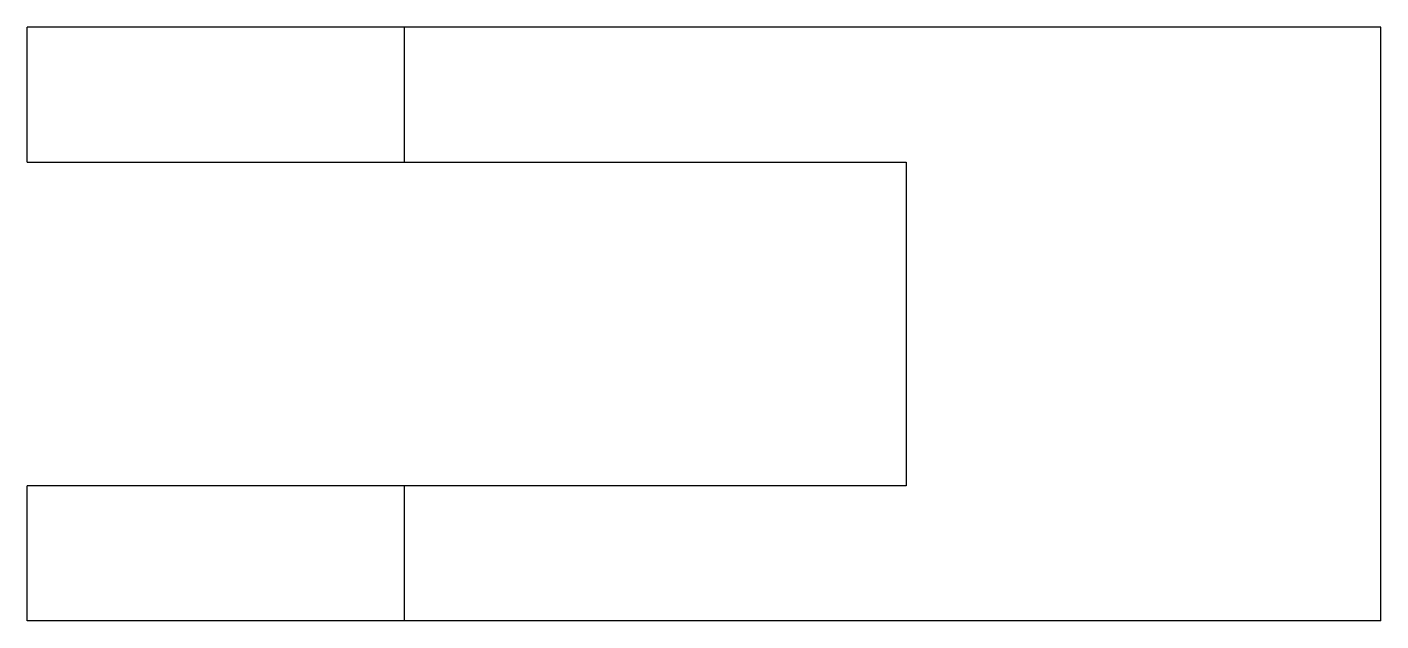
# Model space of a CAD drawing. Header units: metres. Extents: x -12.6 to 37.6, y -22 to 0.
import ezdxf

# ---------------------------------------------------------------- set-up
doc = ezdxf.new("R2010")
doc.units = ezdxf.units.M

msp = doc.modelspace()

# ---------------------------------------------------------------- linework, layer by layer
for points in [[(-12.6, -5), (-12.6, -4.9), (-12.6, -4.8), (-12.6, -4.7), (-12.6, -4.6), (-12.6, -4.5), (-12.6, -4.4), (-12.6, -4.3), (-12.6, -4.2), (-12.6, -4.1), (-12.6, -4), (-12.6, -3.9), (-12.6, -3.8), (-12.6, -3.7), (-12.6, -3.6), (-12.6, -3.5), (-12.6, -3.4), (-12.6, -3.3), (-12.6, -3.2), (-12.6, -3.1), (-12.6, -3), (-12.6, -2.9), (-12.6, -2.8), (-12.6, -2.7), (-12.6, -2.6), (-12.6, -2.5), (-12.6, -2.4), (-12.6, -2.3), (-12.6, -2.2), (-12.6, -2.1), (-12.6, -2), (-12.6, -1.9), (-12.6, -1.8), (-12.6, -1.7), (-12.6, -1.6), (-12.6, -1.5), (-12.6, -1.4), (-12.6, -1.3), (-12.6, -1.2), (-12.6, -1.1), (-12.6, -1), (-12.6, -0.9), (-12.6, -0.8), (-12.6, -0.7), (-12.6, -0.6), (-12.6, -0.5), (-12.6, -0.4), (-12.6, -0.3), (-12.6, -0.2), (-12.6, -0.1), (-12.6, 0)], [(1.4, 0), (1.351, 0), (1.302, 0), (1.253, 0), (1.162, 0), (1.017, 0), (0.872, 0), (0.727, 0), (0.507, 0), (0.273, 0), (0.04, 0), (-0.216, 0), (-0.526, 0), (-0.837, 0), (-1.147, 0), (-1.501, 0), (-1.873, 0), (-2.244, 0), (-2.622, 0), (-3.036, 0), (-3.451, 0), (-3.865, 0), (-4.292, 0), (-4.728, 0), (-5.164, 0), (-5.6, 0), (-6.036, 0), (-6.472, 0), (-6.908, 0), (-7.335, 0), (-7.749, 0), (-8.164, 0), (-8.578, 0), (-8.956, 0), (-9.327, 0), (-9.699, 0), (-10.053, 0), (-10.363, 0), (-10.674, 0), (-10.984, 0), (-11.24, 0), (-11.473, 0), (-11.707, 0), (-11.927, 0), (-12.072, 0), (-12.217, 0), (-12.362, 0), (-12.453, 0), (-12.502, 0), (-12.551, 0), (-12.6, 0)], [(1.4, -5), (1.4, -4.9), (1.4, -4.8), (1.4, -4.7), (1.4, -4.6), (1.4, -4.5), (1.4, -4.4), (1.4, -4.3), (1.4, -4.2), (1.4, -4.1), (1.4, -4), (1.4, -3.9), (1.4, -3.8), (1.4, -3.7), (1.4, -3.6), (1.4, -3.5), (1.4, -3.4), (1.4, -3.3), (1.4, -3.2), (1.4, -3.1), (1.4, -3), (1.4, -2.9), (1.4, -2.8), (1.4, -2.7), (1.4, -2.6), (1.4, -2.5), (1.4, -2.4), (1.4, -2.3), (1.4, -2.2), (1.4, -2.1), (1.4, -2), (1.4, -1.9), (1.4, -1.8), (1.4, -1.7), (1.4, -1.6), (1.4, -1.5), (1.4, -1.4), (1.4, -1.3), (1.4, -1.2), (1.4, -1.1), (1.4, -1), (1.4, -0.9), (1.4, -0.8), (1.4, -0.7), (1.4, -0.6), (1.4, -0.5), (1.4, -0.4), (1.4, -0.3), (1.4, -0.2), (1.4, -0.1), (1.4, 0)], [(37.6, 0), (36.876, 0), (36.152, 0), (35.428, 0), (34.704, 0), (33.98, 0), (33.256, 0), (32.532, 0), (31.808, 0), (31.084, 0), (30.36, 0), (29.636, 0), (28.912, 0), (28.188, 0), (27.464, 0), (26.74, 0), (26.016, 0), (25.292, 0), (24.568, 0), (23.844, 0), (23.12, 0), (22.396, 0), (21.672, 0), (20.948, 0), (20.224, 0), (19.5, 0), (18.776, 0), (18.052, 0), (17.328, 0), (16.604, 0), (15.88, 0), (15.156, 0), (14.432, 0), (13.708, 0), (12.984, 0), (12.26, 0), (11.536, 0), (10.812, 0), (10.088, 0), (9.364, 0), (8.64, 0), (7.916, 0), (7.192, 0), (6.468, 0), (5.744, 0), (5.02, 0), (4.296, 0), (3.572, 0), (2.848, 0), (2.124, 0), (1.4, 0)], [(37.6, -22), (37.6, -21.56), (37.6, -21.12), (37.6, -20.68), (37.6, -20.24), (37.6, -19.8), (37.6, -19.36), (37.6, -18.92), (37.6, -18.48), (37.6, -18.04), (37.6, -17.6), (37.6, -17.16), (37.6, -16.72), (37.6, -16.28), (37.6, -15.84), (37.6, -15.4), (37.6, -14.96), (37.6, -14.52), (37.6, -14.08), (37.6, -13.64), (37.6, -13.2), (37.6, -12.76), (37.6, -12.32), (37.6, -11.88), (37.6, -11.44), (37.6, -11), (37.6, -10.56), (37.6, -10.12), (37.6, -9.68), (37.6, -9.24), (37.6, -8.8), (37.6, -8.36), (37.6, -7.92), (37.6, -7.48), (37.6, -7.04), (37.6, -6.6), (37.6, -6.16), (37.6, -5.72), (37.6, -5.28), (37.6, -4.84), (37.6, -4.4), (37.6, -3.96), (37.6, -3.52), (37.6, -3.08), (37.6, -2.64), (37.6, -2.2), (37.6, -1.76), (37.6, -1.32), (37.6, -0.88), (37.6, -0.44), (37.6, 0)], [(-12.6, -5), (-12.551, -5), (-12.502, -5), (-12.453, -5), (-12.362, -5), (-12.217, -5), (-12.072, -5), (-11.927, -5), (-11.707, -5), (-11.473, -5), (-11.24, -5), (-10.984, -5), (-10.674, -5), (-10.363, -5), (-10.053, -5), (-9.699, -5), (-9.327, -5), (-8.956, -5), (-8.578, -5), (-8.164, -5), (-7.749, -5), (-7.335, -5), (-6.908, -5), (-6.472, -5), (-6.036, -5), (-5.6, -5), (-5.164, -5), (-4.728, -5), (-4.292, -5), (-3.865, -5), (-3.451, -5), (-3.036, -5), (-2.622, -5), (-2.244, -5), (-1.873, -5), (-1.501, -5), (-1.147, -5), (-0.837, -5), (-0.526, -5), (-0.216, -5), (0.04, -5), (0.273, -5), (0.507, -5), (0.727, -5), (0.872, -5), (1.017, -5), (1.162, -5), (1.253, -5), (1.302, -5), (1.351, -5), (1.4, -5)], [(1.4, -5), (1.772, -5), (2.144, -5), (2.516, -5), (2.888, -5), (3.26, -5), (3.632, -5), (4.004, -5), (4.376, -5), (4.748, -5), (5.12, -5), (5.492, -5), (5.864, -5), (6.236, -5), (6.608, -5), (6.98, -5), (7.352, -5), (7.724, -5), (8.096, -5), (8.468, -5), (8.84, -5), (9.212, -5), (9.584, -5), (9.956, -5), (10.328, -5), (10.7, -5), (11.072, -5), (11.444, -5), (11.816, -5), (12.188, -5), (12.56, -5), (12.932, -5), (13.304, -5), (13.676, -5), (14.048, -5), (14.42, -5), (14.792, -5), (15.164, -5), (15.536, -5), (15.908, -5), (16.28, -5), (16.652, -5), (17.024, -5), (17.396, -5), (17.768, -5), (18.14, -5), (18.512, -5), (18.884, -5), (19.256, -5), (19.628, -5), (20, -5)], [(20, -5), (20, -5.24), (20, -5.48), (20, -5.72), (20, -5.96), (20, -6.2), (20, -6.44), (20, -6.68), (20, -6.92), (20, -7.16), (20, -7.4), (20, -7.64), (20, -7.88), (20, -8.12), (20, -8.36), (20, -8.6), (20, -8.84), (20, -9.08), (20, -9.32), (20, -9.56), (20, -9.8), (20, -10.04), (20, -10.28), (20, -10.52), (20, -10.76), (20, -11), (20, -11.24), (20, -11.48), (20, -11.72), (20, -11.96), (20, -12.2), (20, -12.44), (20, -12.68), (20, -12.92), (20, -13.16), (20, -13.4), (20, -13.64), (20, -13.88), (20, -14.12), (20, -14.36), (20, -14.6), (20, -14.84), (20, -15.08), (20, -15.32), (20, -15.56), (20, -15.8), (20, -16.04), (20, -16.28), (20, -16.52), (20, -16.76), (20, -17)], [(1.4, -17), (1.351, -17), (1.302, -17), (1.253, -17), (1.162, -17), (1.017, -17), (0.872, -17), (0.727, -17), (0.507, -17), (0.273, -17), (0.04, -17), (-0.216, -17), (-0.526, -17), (-0.837, -17), (-1.147, -17), (-1.501, -17), (-1.873, -17), (-2.244, -17), (-2.622, -17), (-3.036, -17), (-3.451, -17), (-3.865, -17), (-4.292, -17), (-4.728, -17), (-5.164, -17), (-5.6, -17), (-6.036, -17), (-6.472, -17), (-6.908, -17), (-7.335, -17), (-7.749, -17), (-8.164, -17), (-8.578, -17), (-8.956, -17), (-9.327, -17), (-9.699, -17), (-10.053, -17), (-10.363, -17), (-10.674, -17), (-10.984, -17), (-11.24, -17), (-11.473, -17), (-11.707, -17), (-11.927, -17), (-12.072, -17), (-12.217, -17), (-12.362, -17), (-12.453, -17), (-12.502, -17), (-12.551, -17), (-12.6, -17)], [(-12.6, -22), (-12.6, -21.9), (-12.6, -21.8), (-12.6, -21.7), (-12.6, -21.6), (-12.6, -21.5), (-12.6, -21.4), (-12.6, -21.3), (-12.6, -21.2), (-12.6, -21.1), (-12.6, -21), (-12.6, -20.9), (-12.6, -20.8), (-12.6, -20.7), (-12.6, -20.6), (-12.6, -20.5), (-12.6, -20.4), (-12.6, -20.3), (-12.6, -20.2), (-12.6, -20.1), (-12.6, -20), (-12.6, -19.9), (-12.6, -19.8), (-12.6, -19.7), (-12.6, -19.6), (-12.6, -19.5), (-12.6, -19.4), (-12.6, -19.3), (-12.6, -19.2), (-12.6, -19.1), (-12.6, -19), (-12.6, -18.9), (-12.6, -18.8), (-12.6, -18.7), (-12.6, -18.6), (-12.6, -18.5), (-12.6, -18.4), (-12.6, -18.3), (-12.6, -18.2), (-12.6, -18.1), (-12.6, -18), (-12.6, -17.9), (-12.6, -17.8), (-12.6, -17.7), (-12.6, -17.6), (-12.6, -17.5), (-12.6, -17.4), (-12.6, -17.3), (-12.6, -17.2), (-12.6, -17.1), (-12.6, -17)], [(20, -17), (19.628, -17), (19.256, -17), (18.884, -17), (18.512, -17), (18.14, -17), (17.768, -17), (17.396, -17), (17.024, -17), (16.652, -17), (16.28, -17), (15.908, -17), (15.536, -17), (15.164, -17), (14.792, -17), (14.42, -17), (14.048, -17), (13.676, -17), (13.304, -17), (12.932, -17), (12.56, -17), (12.188, -17), (11.816, -17), (11.444, -17), (11.072, -17), (10.7, -17), (10.328, -17), (9.956, -17), (9.584, -17), (9.212, -17), (8.84, -17), (8.468, -17), (8.096, -17), (7.724, -17), (7.352, -17), (6.98, -17), (6.608, -17), (6.236, -17), (5.864, -17), (5.492, -17), (5.12, -17), (4.748, -17), (4.376, -17), (4.004, -17), (3.632, -17), (3.26, -17), (2.888, -17), (2.516, -17), (2.144, -17), (1.772, -17), (1.4, -17)], [(1.4, -22), (1.4, -21.9), (1.4, -21.8), (1.4, -21.7), (1.4, -21.6), (1.4, -21.5), (1.4, -21.4), (1.4, -21.3), (1.4, -21.2), (1.4, -21.1), (1.4, -21), (1.4, -20.9), (1.4, -20.8), (1.4, -20.7), (1.4, -20.6), (1.4, -20.5), (1.4, -20.4), (1.4, -20.3), (1.4, -20.2), (1.4, -20.1), (1.4, -20), (1.4, -19.9), (1.4, -19.8), (1.4, -19.7), (1.4, -19.6), (1.4, -19.5), (1.4, -19.4), (1.4, -19.3), (1.4, -19.2), (1.4, -19.1), (1.4, -19), (1.4, -18.9), (1.4, -18.8), (1.4, -18.7), (1.4, -18.6), (1.4, -18.5), (1.4, -18.4), (1.4, -18.3), (1.4, -18.2), (1.4, -18.1), (1.4, -18), (1.4, -17.9), (1.4, -17.8), (1.4, -17.7), (1.4, -17.6), (1.4, -17.5), (1.4, -17.4), (1.4, -17.3), (1.4, -17.2), (1.4, -17.1), (1.4, -17)], [(1.4, -22), (1.351, -22), (1.302, -22), (1.253, -22), (1.162, -22), (1.017, -22), (0.872, -22), (0.727, -22), (0.507, -22), (0.273, -22), (0.04, -22), (-0.216, -22), (-0.526, -22), (-0.837, -22), (-1.147, -22), (-1.501, -22), (-1.873, -22), (-2.244, -22), (-2.622, -22), (-3.036, -22), (-3.451, -22), (-3.865, -22), (-4.292, -22), (-4.728, -22), (-5.164, -22), (-5.6, -22), (-6.036, -22), (-6.472, -22), (-6.908, -22), (-7.335, -22), (-7.749, -22), (-8.164, -22), (-8.578, -22), (-8.956, -22), (-9.327, -22), (-9.699, -22), (-10.053, -22), (-10.363, -22), (-10.674, -22), (-10.984, -22), (-11.24, -22), (-11.473, -22), (-11.707, -22), (-11.927, -22), (-12.072, -22), (-12.217, -22), (-12.362, -22), (-12.453, -22), (-12.502, -22), (-12.551, -22), (-12.6, -22)], [(37.6, -22), (36.876, -22), (36.152, -22), (35.428, -22), (34.704, -22), (33.98, -22), (33.256, -22), (32.532, -22), (31.808, -22), (31.084, -22), (30.36, -22), (29.636, -22), (28.912, -22), (28.188, -22), (27.464, -22), (26.74, -22), (26.016, -22), (25.292, -22), (24.568, -22), (23.844, -22), (23.12, -22), (22.396, -22), (21.672, -22), (20.948, -22), (20.224, -22), (19.5, -22), (18.776, -22), (18.052, -22), (17.328, -22), (16.604, -22), (15.88, -22), (15.156, -22), (14.432, -22), (13.708, -22), (12.984, -22), (12.26, -22), (11.536, -22), (10.812, -22), (10.088, -22), (9.364, -22), (8.64, -22), (7.916, -22), (7.192, -22), (6.468, -22), (5.744, -22), (5.02, -22), (4.296, -22), (3.572, -22), (2.848, -22), (2.124, -22), (1.4, -22)]]:
    msp.add_lwpolyline(points)

doc.saveas('drawing.dxf')
